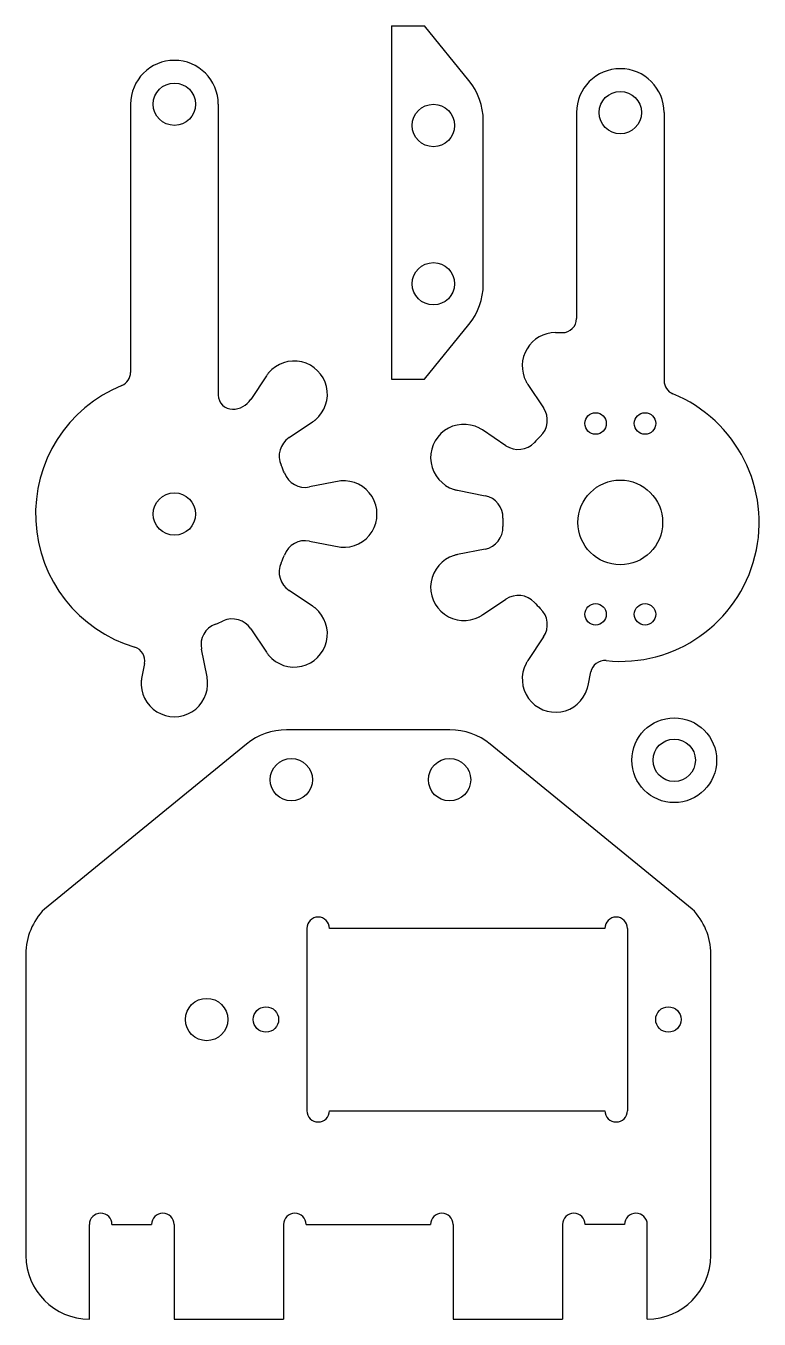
# Model space of a CAD drawing. Header units: millimetres. Extents: x 0 to 51.9, y -2.7 to 88.8.
import ezdxf

# ---------------------------------------------------------------- set-up
doc = ezdxf.new("R2010")
doc.units = ezdxf.units.MM
doc.layers.get('0').update_dxf_attribs({"linetype": 'CONTINUOUS', "true_color": 0xffffff})

msp = doc.modelspace()

# ---------------------------------------------------------------- linework, layer by layer
for p, q in [((25.888, 88.812), (25.888, 63.812)), ((25.888, 88.812), (28.217, 88.812)), ((31.375, 84.94), (28.217, 88.812)), ((7.415, 83.268), (7.415, 64.293)), ((13.625, 83.268), (13.625, 62.686)), ((38.987, 82.676), (38.987, 68.105)), ((45.197, 82.676), (45.197, 63.7)), ((32.388, 70.529), (32.388, 82.096)), ((28.217, 63.812), (31.375, 67.684)), ((37.504, 67.105), (37.987, 67.105)), ((25.888, 63.812), (28.217, 63.812)), ((30.033, 39), (18.467, 39)), ((15.622, 37.987), (1.318, 26.318)), ((47.182, 26.318), (32.878, 37.987)), ((19.9, 24.95), (19.9, 12.05)), ((41, 24.95), (21.5, 24.95)), ((42.6, 24.95), (42.6, 12.05)), ((0, 23.136), (0, 1.8)), ((48.5, 1.8), (48.5, 23.136)), ((21.5, 12.05), (41, 12.05)), ((4.5, -2.7), (4.5, 4)), ((6.1, 4), (8.9, 4)), ((10.5, 4), (10.5, -2.7)), ((18.25, 4), (18.25, -2.7)), ((19.85, 4), (28.65, 4)), ((30.25, 4), (30.25, -2.7)), ((38, 4), (38, -2.7)), ((42.4, 4), (39.6, 4)), ((44, -2.7), (44, 4)), ((10.5, -2.7), (18.25, -2.7)), ((30.25, -2.7), (38, -2.7))]:
    msp.add_line(p, q)
at = {"color": 7, "linetype": 'CONTINUOUS', "true_color": 0xffffff}
for p, q in [((17.039, 64.05), (15.929, 62.385)), ((35.548, 63.441), (36.662, 61.779)), ((18.638, 59.677), (20.303, 60.786)), ((33.988, 59.105), (32.326, 60.219)), ((22.293, 56.612), (20.085, 56.183)), ((30.559, 55.954), (32.522, 55.566)), ((20.085, 52.353), (22.293, 51.924)), ((32.522, 51.785), (30.559, 51.397)), ((20.303, 47.75), (18.638, 48.859)), ((32.326, 47.132), (33.988, 48.246)), ((15.929, 46.151), (17.039, 44.485)), ((36.662, 45.572), (35.548, 43.91)), ((12.828, 42.742), (12.436, 44.703)), ((8.402, 43.692), (8.212, 42.742)), ((39.813, 42.143), (40.001, 43.094))]:
    msp.add_line(p, q, dxfattribs=at)
for centre, radius in [((10.52, 83.268), 1.5), ((42.092, 82.676), 1.5), ((28.858, 81.762), 1.5), ((28.858, 70.562), 1.5), ((40.342, 60.676), 0.76), ((43.842, 60.676), 0.76), ((42.092, 53.676), 3), ((10.52, 54.268), 1.5), ((40.342, 47.176), 0.76), ((43.842, 47.176), 0.76), ((45.91, 36.847), 3), ((45.91, 36.847), 1.5), ((18.8, 35.47), 1.5), ((30, 35.47), 1.5), ((12.8, 18.5), 1.5), ((17, 18.5), 0.9), ((45.5, 18.5), 0.9)]:
    msp.add_circle(centre, radius)
for centre, radius, start, end in [((10.52, 83.268), 3.105, 0, 180), ((42.092, 82.676), 3.105, 0, 180), ((27.888, 82.096), 4.5, 0, 39.20668), ((27.888, 70.529), 4.5, 320.79332, 0), ((37.987, 68.105), 1, 270, 0), ((6.415, 64.293), 1, 292.2688, 0), ((10.52, 54.268), 9.832, 112.2688, 253.37965), ((46.197, 63.7), 1, 180, 247.7312), ((14.625, 62.686), 1, 180, 270.21149), ((42.092, 53.676), 9.832, 264.12035, 67.7312), ((7.422, 43.888), 1, 348.67644, 73.37965), ((40.982, 42.9), 1, 84.12035, 168.82356), ((18.467, 34.5), 4.5, 90, 129.20668), ((30.033, 34.5), 4.5, 50.79332, 90), ((4.5, 23.136), 4.5, 135, 180), ((20.7, 24.95), 0.8, 0, 180), ((41.8, 24.95), 0.8, 0, 180), ((44, 23.136), 4.5, 360, 45), ((20.7, 12.05), 0.8, 180, 0), ((41.8, 12.05), 0.8, 180, 360), ((5.3, 4), 0.8, 0, 180), ((9.7, 4), 0.8, 0, 180), ((19.05, 4), 0.8, 0, 180), ((29.45, 4), 0.8, 0, 180), ((38.8, 4), 0.8, 0, 180), ((43.2, 4), 0.8, 0, 180), ((4.5, 1.8), 4.5, 180, 270), ((44, 1.8), 4.5, 270, 360)]:
    msp.add_arc(centre, radius, start, end)
for centre, radius, start, end in [((37.504, 64.752), 2.354, 90, 207.76743), ((18.997, 62.745), 2.354, 309.73257, 140.26743), ((18.997, 62.745), 2.354, 141.00049, 146.32356), ((18.997, 62.745), 2.354, 140.26743, 141.00049), ((37.504, 64.752), 2.354, 207.76743, 208.50049), ((37.504, 64.752), 2.354, 208.50049, 213.82356), ((14.623, 63.256), 1.569, 270.21149, 326.32356), ((35.358, 60.906), 1.569, 312.96306, 33.82356), ((18.997, 62.745), 2.354, 303.67644, 308.99951), ((18.997, 62.745), 2.354, 308.99951, 309.73257), ((31.016, 58.263), 2.354, 62.23257, 252.76743), ((19.508, 58.371), 1.569, 123.67644, 204.53694), ((31.016, 58.263), 2.354, 61.49951, 62.23257), ((31.016, 58.263), 2.354, 56.17644, 61.49951), ((42.092, 53.676), 8.311, 132.96306, 137.03694), ((34.862, 60.409), 1.569, 236.17644, 317.03694), ((10.52, 54.268), 8.311, 20.46306, 24.53694), ((19.777, 57.722), 1.569, 200.46306, 281.32356), ((22.509, 54.268), 2.354, 264.73257, 95.26743), ((31.016, 58.263), 2.354, 252.76743, 253.50049), ((31.016, 58.263), 2.354, 253.50049, 258.82356), ((32.218, 54.027), 1.569, 357.96306, 78.82356), ((32.218, 53.324), 1.569, 281.17644, 2.03694), ((42.092, 53.676), 8.311, 177.96306, 182.03694), ((19.777, 50.814), 1.569, 78.67644, 159.53694), ((10.52, 54.268), 8.311, 335.46306, 339.53694), ((31.016, 49.088), 2.354, 107.23257, 297.76743), ((31.016, 49.088), 2.354, 106.49951, 107.23257), ((31.016, 49.088), 2.354, 101.17644, 106.49951), ((19.508, 50.165), 1.569, 155.46306, 236.32356), ((34.862, 46.942), 1.569, 42.96306, 123.82356), ((18.997, 45.791), 2.354, 219.73257, 50.26743), ((18.997, 45.791), 2.354, 51.00049, 56.32356), ((18.997, 45.791), 2.354, 50.26743, 51.00049), ((42.092, 53.676), 8.311, 222.96306, 227.03694), ((35.358, 46.446), 1.569, 326.17644, 47.03694), ((10.52, 54.268), 8.311, 290.46306, 294.53694), ((14.623, 45.28), 1.569, 33.67644, 114.53694), ((31.016, 49.088), 2.354, 297.76743, 298.50049), ((31.016, 49.088), 2.354, 298.50049, 303.82356), ((13.974, 45.012), 1.569, 110.46306, 191.32356), ((18.997, 45.791), 2.354, 213.67644, 218.99951), ((18.997, 45.791), 2.354, 218.99951, 219.73257), ((37.504, 42.6), 2.354, 152.23257, 342.76743), ((37.504, 42.6), 2.354, 151.49951, 152.23257), ((37.504, 42.6), 2.354, 146.17644, 151.49951), ((10.52, 42.279), 2.354, 174.73257, 5.26743), ((10.52, 42.279), 2.354, 173.99951, 174.73257), ((10.52, 42.279), 2.354, 168.67644, 173.99951), ((10.52, 42.279), 2.354, 6.00049, 11.32356), ((10.52, 42.279), 2.354, 5.26743, 6.00049), ((37.504, 42.6), 2.354, 343.50049, 348.82356), ((37.504, 42.6), 2.354, 342.76743, 343.50049)]:
    msp.add_arc(centre, radius, start, end, dxfattribs=at)

doc.saveas('drawing.dxf')
